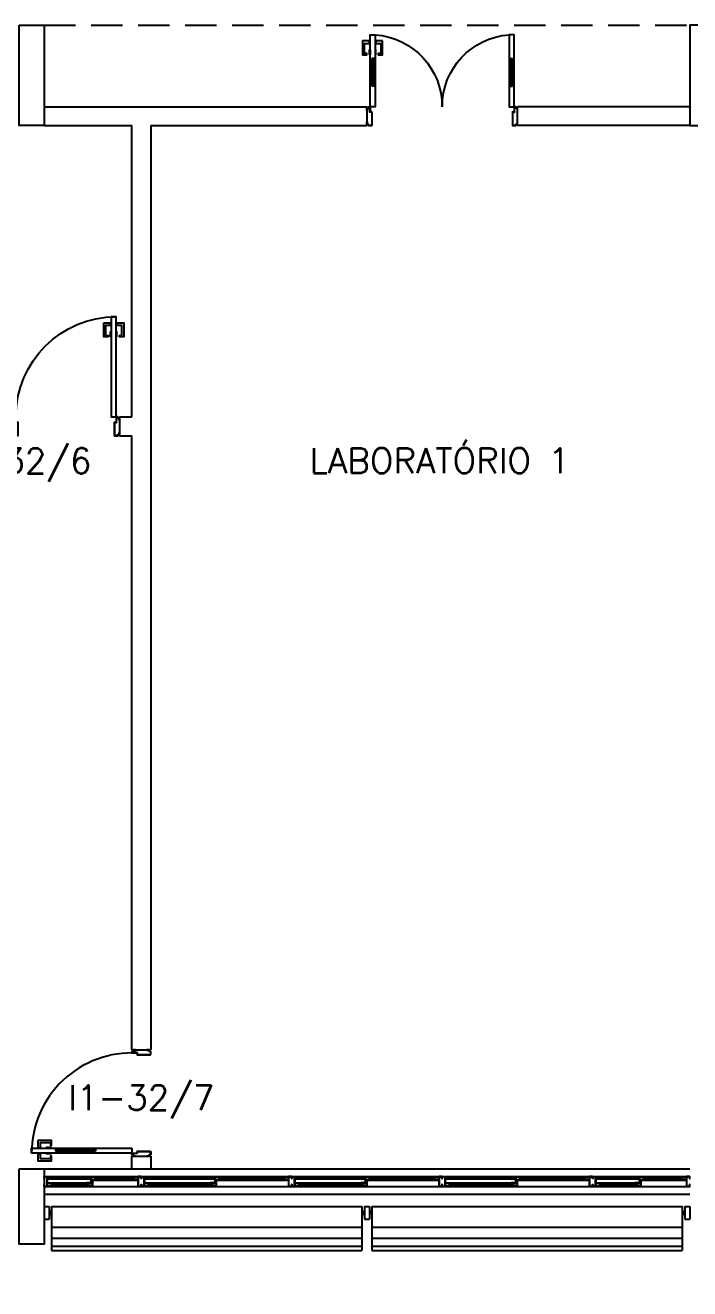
# Model space of a CAD drawing. Header units: millimetres. Extents: x 1887 to 2405, y 1100 to 1335.
# Drawn here: x 2052.26 to 2057.56, y 1254.64 to 1264.72 of the extents above; entities that cross this region are included whole.
import ezdxf

# ---------------------------------------------------------------- set-up
doc = ezdxf.new("R2010")
doc.units = ezdxf.units.MM
doc.linetypes.add('HIDDEN', pattern=[0.375, 0.25, -0.125])
for name, color, linetype in [('AR-ALV', 2, 'Continuous'), ('AR-BRISES', 1, 'Continuous'), ('AR-CALÇADA', 1, 'Continuous'), ('AR-ESQ', 1, 'Continuous'), ('AR-ESTC', 3, 'Continuous'), ('AR-PEITORIL', 1, 'Continuous'), ('AR-PORTA', 1, 'Continuous'), ('AR-PROJ', 1, 'HIDDEN'), ('BR-LINHAS', 1, 'Continuous'), ('BR-MONTANTE', 242, 'Continuous'), ('BR-PAINEL', 1, 'Continuous'), ('BR-SUPORTE', 1, 'Continuous'), ('DT-ESQ-BAGUETE-C', 2, 'Continuous'), ('DT-ESQ-BAGUETE-V', 1, 'Continuous'), ('DT-ESQ-CHAPA DOBRADA-V', 1, 'Continuous'), ('DT-ESQ-PERFIL CADEIRA-C', 2, 'Continuous'), ('DT-ESQ-PERFIL CADEIRA-V', 1, 'Continuous'), ('DT-ESQ-PERFIL U SIMPLES-C', 2, 'Continuous'), ('DT-ESQ-PERFIL U-C', 2, 'Continuous'), ('DT-ESQ-PERFIL U-V', 1, 'Continuous'), ('DT-ESQ-VIDRO-C', 2, 'Continuous'), ('ENDEREÇO', 2, 'Continuous'), ('maçaneta', 1, 'Continuous'), ('mov', 1, 'Continuous'), ('PM-PERFIL U-C', 2, 'Continuous'), ('PM-VIDRO', 1, 'Continuous'), ('pm1', 2, 'Continuous'), ('pm2', 2, 'Continuous'), ('TEXTO', 2, 'Continuous')]:
    doc.layers.add(name, color=color, linetype=linetype)
doc.styles.add('UNB-100', font='simplex.shx', dxfattribs={"height": 0.2})
doc.styles.add('UNB1-100', font='simplex.shx', dxfattribs={"height": 0.2})

# ---------------------------------------------------------------- blocks, each defined once
blk = doc.blocks.new('EF40-P')
at = {"layer": 'DT-ESQ-BAGUETE-C', "color": 2, "ltscale": 0.1}
for points in [[(0.422, -0.08), (0.409, -0.08), (0.409, -0.079), (0.422, -0.079, 0.414214), (0.422, -0.078), (0.422, -0.067, 0.414214), (0.422, -0.067), (0.409, -0.067), (0.409, -0.065), (0.422, -0.065, -0.414214), (0.424, -0.067), (0.424, -0.079, -0.414214)], [(0.702, -0.08), (0.715, -0.08), (0.715, -0.079), (0.702, -0.079, -0.414214), (0.702, -0.078), (0.702, -0.067, -0.414214), (0.702, -0.067), (0.715, -0.067), (0.715, -0.065), (0.702, -0.065, 0.414214), (0.7, -0.067), (0.7, -0.079, 0.414214)], [(1.41, -0.08), (1.396, -0.08), (1.396, -0.079), (1.409, -0.079, 0.414214), (1.41, -0.078), (1.41, -0.067, 0.414214), (1.409, -0.067), (1.396, -0.067), (1.396, -0.065), (1.41, -0.065, -0.414214), (1.411, -0.067), (1.411, -0.079, -0.414214)], [(1.901, -0.08), (1.915, -0.08), (1.915, -0.079), (1.902, -0.079, -0.414214), (1.901, -0.078), (1.901, -0.067, -0.414214), (1.902, -0.067), (1.915, -0.067), (1.915, -0.065), (1.901, -0.065, 0.414214), (1.9, -0.067), (1.9, -0.079, 0.414214)], [(2.61, -0.08), (2.596, -0.08), (2.596, -0.079), (2.609, -0.079, 0.414214), (2.61, -0.078), (2.61, -0.067, 0.414214), (2.609, -0.067), (2.596, -0.067), (2.596, -0.065), (2.61, -0.065, -0.414214), (2.611, -0.067), (2.611, -0.079, -0.414214)], [(3.101, -0.08), (3.115, -0.08), (3.115, -0.079), (3.102, -0.079, -0.414214), (3.101, -0.078), (3.101, -0.067, -0.414214), (3.102, -0.067), (3.115, -0.067), (3.115, -0.065), (3.101, -0.065, 0.414214), (3.1, -0.067), (3.1, -0.079, 0.414214)], [(3.81, -0.08), (3.796, -0.08), (3.796, -0.079), (3.809, -0.079, 0.414214), (3.81, -0.078), (3.81, -0.067, 0.414214), (3.809, -0.067), (3.796, -0.067), (3.796, -0.065), (3.81, -0.065, -0.414214), (3.811, -0.067), (3.811, -0.079, -0.414214)], [(4.301, -0.08), (4.315, -0.08), (4.315, -0.079), (4.302, -0.079, -0.414214), (4.301, -0.078), (4.301, -0.067, -0.414214), (4.302, -0.067), (4.315, -0.067), (4.315, -0.065), (4.301, -0.065, 0.414214), (4.3, -0.067), (4.3, -0.079, 0.414214)], [(4.797, -0.08), (4.784, -0.08), (4.784, -0.079), (4.797, -0.079, 0.414214), (4.797, -0.078), (4.797, -0.067, 0.414214), (4.797, -0.067), (4.784, -0.067), (4.784, -0.065), (4.797, -0.065, -0.414214), (4.799, -0.067), (4.799, -0.079, -0.414214)], [(5.076, -0.08), (5.09, -0.08), (5.09, -0.079), (5.077, -0.079, -0.414214), (5.076, -0.078), (5.076, -0.067, -0.414214), (5.077, -0.067), (5.09, -0.067), (5.09, -0.065), (5.076, -0.065, 0.414214), (5.075, -0.067), (5.075, -0.079, 0.414214)], [(0.073, -0.125), (0.06, -0.125), (0.06, -0.124), (0.073, -0.124, 0.414214), (0.073, -0.123), (0.073, -0.112, 0.414214), (0.073, -0.112), (0.06, -0.112), (0.06, -0.11), (0.073, -0.11, -0.414214), (0.075, -0.112), (0.075, -0.124, -0.414214)], [(0.339, -0.125), (0.352, -0.125), (0.352, -0.124), (0.34, -0.124, -0.414214), (0.339, -0.123), (0.339, -0.112, -0.414214), (0.34, -0.112), (0.352, -0.112), (0.352, -0.11), (0.339, -0.11, 0.414214), (0.337, -0.112), (0.337, -0.124, 0.414214)], [(0.848, -0.125), (0.835, -0.125), (0.835, -0.124), (0.848, -0.124, 0.414214), (0.848, -0.123), (0.848, -0.112, 0.414214), (0.848, -0.112), (0.835, -0.112), (0.835, -0.11), (0.848, -0.11, -0.414214), (0.85, -0.112), (0.85, -0.124, -0.414214)], [(1.326, -0.125), (1.34, -0.125), (1.34, -0.124), (1.327, -0.124, -0.414214), (1.326, -0.123), (1.326, -0.112, -0.414214), (1.327, -0.112), (1.34, -0.112), (1.34, -0.11), (1.326, -0.11, 0.414214), (1.325, -0.112), (1.325, -0.124, 0.414214)], [(2.048, -0.125), (2.035, -0.125), (2.035, -0.124), (2.048, -0.124, 0.414214), (2.048, -0.123), (2.048, -0.112, 0.414214), (2.048, -0.112), (2.035, -0.112), (2.035, -0.11), (2.048, -0.11, -0.414214), (2.05, -0.112), (2.05, -0.124, -0.414214)], [(2.526, -0.125), (2.54, -0.125), (2.54, -0.124), (2.527, -0.124, -0.414214), (2.526, -0.123), (2.526, -0.112, -0.414214), (2.527, -0.112), (2.54, -0.112), (2.54, -0.11), (2.526, -0.11, 0.414214), (2.525, -0.112), (2.525, -0.124, 0.414214)], [(3.248, -0.125), (3.235, -0.125), (3.235, -0.124), (3.248, -0.124, 0.414214), (3.248, -0.123), (3.248, -0.112, 0.414214), (3.248, -0.112), (3.235, -0.112), (3.235, -0.11), (3.248, -0.11, -0.414214), (3.25, -0.112), (3.25, -0.124, -0.414214)], [(3.726, -0.125), (3.74, -0.125), (3.74, -0.124), (3.727, -0.124, -0.414214), (3.726, -0.123), (3.726, -0.112, -0.414214), (3.727, -0.112), (3.74, -0.112), (3.74, -0.11), (3.726, -0.11, 0.414214), (3.725, -0.112), (3.725, -0.124, 0.414214)], [(4.448, -0.125), (4.435, -0.125), (4.435, -0.124), (4.448, -0.124, 0.414214), (4.448, -0.123), (4.448, -0.112, 0.414214), (4.448, -0.112), (4.435, -0.112), (4.435, -0.11), (4.448, -0.11, -0.414214), (4.45, -0.112), (4.45, -0.124, -0.414214)], [(4.714, -0.125), (4.727, -0.125), (4.727, -0.124), (4.714, -0.124, -0.414214), (4.714, -0.123), (4.714, -0.112, -0.414214), (4.714, -0.112), (4.727, -0.112), (4.727, -0.11), (4.714, -0.11, 0.414214), (4.712, -0.112), (4.712, -0.124, 0.414214)]]:
    blk.add_lwpolyline(points, format="xyb", close=True, dxfattribs=at)
at = {"layer": 'DT-ESQ-BAGUETE-V', "ltscale": 0.1}
for p, q in [((0.422, -0.065), (0.702, -0.065)), ((1.41, -0.065), (1.901, -0.065)), ((2.61, -0.065), (3.101, -0.065)), ((3.81, -0.065), (4.301, -0.065)), ((4.797, -0.065), (5.076, -0.065))]:
    blk.add_line(p, q, dxfattribs=at)
at = {"layer": 'DT-ESQ-BAGUETE-V', "color": 1, "ltscale": 0.1}
for p, q in [((0.073, -0.11), (0.339, -0.11)), ((0.848, -0.11), (1.326, -0.11)), ((2.048, -0.11), (2.526, -0.11)), ((3.248, -0.11), (3.726, -0.11)), ((4.448, -0.11), (4.714, -0.11))]:
    blk.add_line(p, q, dxfattribs=at)
at = {"layer": 'DT-ESQ-CHAPA DOBRADA-V', "ltscale": 0.1}
for p, q in [((0.025, -0.077), (0.374, -0.077)), ((0.025, -0.08), (0.374, -0.08)), ((0.8, -0.077), (1.361, -0.077)), ((0.8, -0.08), (1.361, -0.08)), ((4.4, -0.077), (4.749, -0.077)), ((4.4, -0.08), (4.749, -0.08))]:
    blk.add_line(p, q, dxfattribs=at)
at = {"layer": 'DT-ESQ-CHAPA DOBRADA-V', "color": 1, "ltscale": 0.1}
for p, q in [((2, -0.077), (2.561, -0.077)), ((2, -0.08), (2.561, -0.08)), ((3.2, -0.077), (3.761, -0.077)), ((3.2, -0.08), (3.761, -0.08))]:
    blk.add_line(p, q, dxfattribs=at)
at = {"layer": 'DT-ESQ-PERFIL CADEIRA-C', "color": 2, "ltscale": 0.1}
for p, q in [((0.376, -0.088), (0.422, -0.088)), ((0.75, -0.088), (0.702, -0.088)), ((1.363, -0.088), (1.41, -0.088)), ((1.95, -0.088), (1.901, -0.088)), ((2.563, -0.088), (2.61, -0.088)), ((3.15, -0.088), (3.101, -0.088)), ((3.763, -0.088), (3.81, -0.088)), ((4.35, -0.088), (4.301, -0.088)), ((4.751, -0.088), (4.797, -0.088)), ((5.125, -0.088), (5.076, -0.088)), ((0.025, -0.134), (0.073, -0.134)), ((0.385, -0.134), (0.339, -0.134)), ((0.8, -0.134), (0.848, -0.134)), ((1.373, -0.134), (1.326, -0.134)), ((2, -0.134), (2.048, -0.134)), ((2.573, -0.134), (2.526, -0.134)), ((3.2, -0.134), (3.248, -0.134)), ((3.773, -0.134), (3.726, -0.134)), ((4.76, -0.134), (4.714, -0.134))]:
    blk.add_line(p, q, dxfattribs=at)
at = {"layer": 'DT-ESQ-PERFIL CADEIRA-C', "ltscale": 0.1}
blk.add_line((4.4, -0.134), (4.448, -0.134), dxfattribs=at)
at = {"layer": 'DT-ESQ-PERFIL CADEIRA-C', "color": 2, "ltscale": 0.1}
for points in [[(0.422, -0.087, -1), (0.422, -0.09), (0.376, -0.09, -0.414214), (0.374, -0.088), (0.374, -0.067, -0.414214), (0.376, -0.065), (0.407, -0.065, -0.414214), (0.409, -0.067), (0.409, -0.087)], [(0.409, -0.088, -0.198913), (0.408, -0.088, -0.198913), (0.407, -0.087), (0.407, -0.067, 0.414214), (0.407, -0.067), (0.376, -0.067, 0.414214), (0.375, -0.067), (0.375, -0.088, 0.414214), (0.376, -0.088)], [(0.702, -0.09), (0.75, -0.09), (0.75, -0.088), (0.715, -0.088, 0.198912), (0.716, -0.088, 0.198913), (0.716, -0.087), (0.716, -0.067, -0.414214), (0.717, -0.067), (0.75, -0.067), (0.75, -0.065), (0.716, -0.065, 0.414214), (0.715, -0.067), (0.715, -0.079), (0.715, -0.08), (0.715, -0.087), (0.702, -0.087, 1)], [(1.41, -0.087, -1), (1.41, -0.09), (1.363, -0.09, -0.414214), (1.361, -0.088), (1.361, -0.067, -0.414214), (1.363, -0.065), (1.395, -0.065, -0.414214), (1.396, -0.067), (1.396, -0.087)], [(1.396, -0.088, -0.198913), (1.395, -0.088, -0.198913), (1.395, -0.087), (1.395, -0.067, 0.414214), (1.394, -0.067), (1.363, -0.067, 0.414214), (1.363, -0.067), (1.363, -0.088, 0.414214), (1.363, -0.088)], [(1.901, -0.09), (1.95, -0.09), (1.95, -0.088), (1.915, -0.088, 0.198912), (1.916, -0.088, 0.198913), (1.916, -0.087), (1.916, -0.067, -0.414214), (1.917, -0.067), (1.95, -0.067), (1.95, -0.065), (1.916, -0.065, 0.414214), (1.915, -0.067), (1.915, -0.079), (1.915, -0.08), (1.915, -0.087), (1.901, -0.087, 1)], [(2.61, -0.087, -1), (2.61, -0.09), (2.563, -0.09, -0.414214), (2.561, -0.088), (2.561, -0.067, -0.414214), (2.563, -0.065), (2.595, -0.065, -0.414214), (2.596, -0.067), (2.596, -0.087)], [(2.596, -0.088, -0.198913), (2.595, -0.088, -0.198913), (2.595, -0.087), (2.595, -0.067, 0.414214), (2.594, -0.067), (2.563, -0.067, 0.414214), (2.563, -0.067), (2.563, -0.088, 0.414214), (2.563, -0.088)], [(3.101, -0.09), (3.15, -0.09), (3.15, -0.088), (3.115, -0.088, 0.198912), (3.116, -0.088, 0.198913), (3.116, -0.087), (3.116, -0.067, -0.414214), (3.117, -0.067), (3.15, -0.067), (3.15, -0.065), (3.116, -0.065, 0.414214), (3.115, -0.067), (3.115, -0.079), (3.115, -0.08), (3.115, -0.087), (3.101, -0.087, 1)], [(3.81, -0.087, -1), (3.81, -0.09), (3.763, -0.09, -0.414214), (3.761, -0.088), (3.761, -0.067, -0.414214), (3.763, -0.065), (3.795, -0.065, -0.414214), (3.796, -0.067), (3.796, -0.087)], [(3.796, -0.088, -0.198913), (3.795, -0.088, -0.198913), (3.795, -0.087), (3.795, -0.067, 0.414214), (3.794, -0.067), (3.763, -0.067, 0.414214), (3.763, -0.067), (3.763, -0.088, 0.414214), (3.763, -0.088)], [(4.301, -0.09), (4.35, -0.09), (4.35, -0.088), (4.315, -0.088, 0.198912), (4.316, -0.088, 0.198913), (4.316, -0.087), (4.316, -0.067, -0.414214), (4.317, -0.067), (4.35, -0.067), (4.35, -0.065), (4.316, -0.065, 0.414214), (4.315, -0.067), (4.315, -0.079), (4.315, -0.08), (4.315, -0.087), (4.301, -0.087, 1)], [(4.797, -0.087, -1), (4.797, -0.09), (4.751, -0.09, -0.414214), (4.749, -0.088), (4.749, -0.067, -0.414214), (4.751, -0.065), (4.782, -0.065, -0.414214), (4.784, -0.067), (4.784, -0.087)], [(4.784, -0.088, -0.198913), (4.783, -0.088, -0.198913), (4.782, -0.087), (4.782, -0.067, 0.414214), (4.782, -0.067), (4.751, -0.067, 0.414214), (4.75, -0.067), (4.75, -0.088, 0.414214), (4.751, -0.088)], [(5.076, -0.09), (5.125, -0.09), (5.125, -0.088), (5.09, -0.088, 0.198912), (5.091, -0.088, 0.198913), (5.091, -0.087), (5.091, -0.067, -0.414214), (5.092, -0.067), (5.125, -0.067), (5.125, -0.065), (5.091, -0.065, 0.414214), (5.09, -0.067), (5.09, -0.079), (5.09, -0.08), (5.09, -0.087), (5.076, -0.087, 1)], [(0.073, -0.135), (0.025, -0.135), (0.025, -0.134), (0.06, -0.134, -0.198912), (0.059, -0.133, -0.198913), (0.058, -0.132), (0.058, -0.112, 0.414214), (0.058, -0.112), (0.025, -0.112), (0.025, -0.11), (0.058, -0.11, -0.414214), (0.06, -0.112), (0.06, -0.124), (0.06, -0.125), (0.06, -0.132), (0.073, -0.132, -1)], [(0.339, -0.132, 1), (0.339, -0.135), (0.385, -0.135, 0.414214), (0.387, -0.133), (0.387, -0.112, 0.414214), (0.385, -0.11), (0.354, -0.11, 0.414214), (0.352, -0.112), (0.352, -0.132)], [(0.352, -0.134, 0.198913), (0.354, -0.133, 0.198913), (0.354, -0.132), (0.354, -0.112, -0.414214), (0.354, -0.112), (0.385, -0.112, -0.414214), (0.386, -0.112), (0.386, -0.133, -0.414214), (0.385, -0.134)], [(0.848, -0.135), (0.8, -0.135), (0.8, -0.134), (0.835, -0.134, -0.198912), (0.834, -0.133, -0.198913), (0.833, -0.132), (0.833, -0.112, 0.414214), (0.833, -0.112), (0.8, -0.112), (0.8, -0.11), (0.833, -0.11, -0.414214), (0.835, -0.112), (0.835, -0.124), (0.835, -0.125), (0.835, -0.132), (0.848, -0.132, -1)], [(1.326, -0.132, 1), (1.326, -0.135), (1.373, -0.135, 0.414214), (1.375, -0.133), (1.375, -0.112, 0.414214), (1.373, -0.11), (1.341, -0.11, 0.414214), (1.34, -0.112), (1.34, -0.132)], [(1.34, -0.134, 0.198913), (1.341, -0.133, 0.198913), (1.341, -0.132), (1.341, -0.112, -0.414214), (1.342, -0.112), (1.373, -0.112, -0.414214), (1.373, -0.112), (1.373, -0.133, -0.414214), (1.373, -0.134)], [(2.048, -0.135), (2, -0.135), (2, -0.134), (2.035, -0.134, -0.198912), (2.034, -0.133, -0.198913), (2.033, -0.132), (2.033, -0.112, 0.414214), (2.033, -0.112), (2, -0.112), (2, -0.11), (2.033, -0.11, -0.414214), (2.035, -0.112), (2.035, -0.124), (2.035, -0.125), (2.035, -0.132), (2.048, -0.132, -1)], [(2.526, -0.132, 1), (2.526, -0.135), (2.573, -0.135, 0.414214), (2.575, -0.133), (2.575, -0.112, 0.414214), (2.573, -0.11), (2.541, -0.11, 0.414214), (2.54, -0.112), (2.54, -0.132)], [(2.54, -0.134, 0.198913), (2.541, -0.133, 0.198913), (2.541, -0.132), (2.541, -0.112, -0.414214), (2.542, -0.112), (2.573, -0.112, -0.414214), (2.573, -0.112), (2.573, -0.133, -0.414214), (2.573, -0.134)], [(3.248, -0.135), (3.2, -0.135), (3.2, -0.134), (3.235, -0.134, -0.198912), (3.234, -0.133, -0.198913), (3.233, -0.132), (3.233, -0.112, 0.414214), (3.233, -0.112), (3.2, -0.112), (3.2, -0.11), (3.233, -0.11, -0.414214), (3.235, -0.112), (3.235, -0.124), (3.235, -0.125), (3.235, -0.132), (3.248, -0.132, -1)], [(3.726, -0.132, 1), (3.726, -0.135), (3.773, -0.135, 0.414214), (3.775, -0.133), (3.775, -0.112, 0.414214), (3.773, -0.11), (3.741, -0.11, 0.414214), (3.74, -0.112), (3.74, -0.132)], [(3.74, -0.134, 0.198913), (3.741, -0.133, 0.198913), (3.741, -0.132), (3.741, -0.112, -0.414214), (3.742, -0.112), (3.773, -0.112, -0.414214), (3.773, -0.112), (3.773, -0.133, -0.414214), (3.773, -0.134)], [(4.448, -0.135), (4.4, -0.135), (4.4, -0.134), (4.435, -0.134, -0.198912), (4.434, -0.133, -0.198913), (4.433, -0.132), (4.433, -0.112, 0.414214), (4.433, -0.112), (4.4, -0.112), (4.4, -0.11), (4.433, -0.11, -0.414214), (4.435, -0.112), (4.435, -0.124), (4.435, -0.125), (4.435, -0.132), (4.448, -0.132, -1)], [(4.714, -0.132, 1), (4.714, -0.135), (4.76, -0.135, 0.414214), (4.762, -0.133), (4.762, -0.112, 0.414214), (4.76, -0.11), (4.729, -0.11, 0.414214), (4.727, -0.112), (4.727, -0.132)], [(4.727, -0.134, 0.198913), (4.729, -0.133, 0.198913), (4.729, -0.132), (4.729, -0.112, -0.414214), (4.729, -0.112), (4.76, -0.112, -0.414214), (4.761, -0.112), (4.761, -0.133, -0.414214), (4.76, -0.134)]]:
    blk.add_lwpolyline(points, format="xyb", close=True, dxfattribs=at)
at = {"layer": 'DT-ESQ-PERFIL CADEIRA-V', "ltscale": 0.1}
for p, q in [((0.407, -0.09), (0.702, -0.09)), ((1.395, -0.09), (1.901, -0.09))]:
    blk.add_line(p, q, dxfattribs=at)
at = {"layer": 'DT-ESQ-PERFIL CADEIRA-V', "color": 1, "ltscale": 0.1}
for p, q in [((2.595, -0.09), (3.101, -0.09)), ((3.795, -0.09), (4.301, -0.09)), ((4.782, -0.09), (5.076, -0.09)), ((0.073, -0.135), (0.339, -0.135)), ((0.848, -0.135), (1.326, -0.135)), ((2.048, -0.135), (2.526, -0.135)), ((4.448, -0.135), (4.714, -0.135))]:
    blk.add_line(p, q, dxfattribs=at)
at = {"layer": 'DT-ESQ-PERFIL CADEIRA-V', "color": 2, "ltscale": 0.1}
blk.add_line((3.248, -0.135), (3.726, -0.135), dxfattribs=at)
at = {"layer": 'DT-ESQ-PERFIL U SIMPLES-C', "color": 2, "ltscale": 0.1}
for points in [[(0.376, -0.102), (0.384, -0.102), (0.384, -0.1), (0.376, -0.1, -0.414214), (0.375, -0.1), (0.375, -0.092, -0.414214), (0.376, -0.091), (0.384, -0.091), (0.384, -0.09), (0.376, -0.09, 0.414214), (0.374, -0.092), (0.374, -0.1, 0.414214)], [(0.385, -0.098), (0.378, -0.098), (0.378, -0.1), (0.385, -0.1, -0.414214), (0.386, -0.1), (0.386, -0.108, -0.414214), (0.385, -0.109), (0.378, -0.109), (0.378, -0.11), (0.385, -0.11, 0.414214), (0.387, -0.108), (0.387, -0.1, 0.414214)], [(1.363, -0.102), (1.371, -0.102), (1.371, -0.1), (1.363, -0.1, -0.414214), (1.363, -0.1), (1.363, -0.092, -0.414214), (1.363, -0.091), (1.371, -0.091), (1.371, -0.09), (1.363, -0.09, 0.414214), (1.361, -0.092), (1.361, -0.1, 0.414214)], [(1.373, -0.098), (1.365, -0.098), (1.365, -0.1), (1.373, -0.1, -0.414214), (1.373, -0.1), (1.373, -0.108, -0.414214), (1.373, -0.109), (1.365, -0.109), (1.365, -0.11), (1.373, -0.11, 0.414214), (1.375, -0.108), (1.375, -0.1, 0.414214)], [(2.563, -0.102), (2.571, -0.102), (2.571, -0.1), (2.563, -0.1, -0.414214), (2.563, -0.1), (2.563, -0.092, -0.414214), (2.563, -0.091), (2.571, -0.091), (2.571, -0.09), (2.563, -0.09, 0.414214), (2.561, -0.092), (2.561, -0.1, 0.414214)], [(2.573, -0.098), (2.565, -0.098), (2.565, -0.1), (2.573, -0.1, -0.414214), (2.573, -0.1), (2.573, -0.108, -0.414214), (2.573, -0.109), (2.565, -0.109), (2.565, -0.11), (2.573, -0.11, 0.414214), (2.575, -0.108), (2.575, -0.1, 0.414214)], [(3.763, -0.102), (3.771, -0.102), (3.771, -0.1), (3.763, -0.1, -0.414214), (3.763, -0.1), (3.763, -0.092, -0.414214), (3.763, -0.091), (3.771, -0.091), (3.771, -0.09), (3.763, -0.09, 0.414214), (3.761, -0.092), (3.761, -0.1, 0.414214)], [(3.773, -0.098), (3.765, -0.098), (3.765, -0.1), (3.773, -0.1, -0.414214), (3.773, -0.1), (3.773, -0.108, -0.414214), (3.773, -0.109), (3.765, -0.109), (3.765, -0.11), (3.773, -0.11, 0.414214), (3.775, -0.108), (3.775, -0.1, 0.414214)], [(4.751, -0.102), (4.759, -0.102), (4.759, -0.1), (4.751, -0.1, -0.414214), (4.75, -0.1), (4.75, -0.092, -0.414214), (4.751, -0.091), (4.759, -0.091), (4.759, -0.09), (4.751, -0.09, 0.414214), (4.749, -0.092), (4.749, -0.1, 0.414214)], [(4.76, -0.098), (4.752, -0.098), (4.752, -0.1), (4.76, -0.1, -0.414214), (4.761, -0.1), (4.761, -0.108, -0.414214), (4.76, -0.109), (4.752, -0.109), (4.752, -0.11), (4.76, -0.11, 0.414214), (4.762, -0.108), (4.762, -0.1, 0.414214)]]:
    blk.add_lwpolyline(points, format="xyb", close=True, dxfattribs=at)
at = {"layer": 'DT-ESQ-PERFIL U-C', "color": 2, "ltscale": 0.1}
for points in [[(0, -0.062, -0.414214), (0.001, -0.06), (0.023, -0.06, -0.414214), (0.025, -0.062), (0.025, -0.139, -0.414214), (0.023, -0.14), (0.001, -0.14, -0.414214), (0, -0.139), (0, -0.125), (0.001, -0.125), (0.001, -0.138, 0.414214), (0.002, -0.139), (0.023, -0.139, 0.414214), (0.023, -0.138), (0.023, -0.062, 0.414214), (0.023, -0.062), (0.002, -0.062, 0.414214), (0.001, -0.062), (0.001, -0.075), (0, -0.075)], [(0.775, -0.062, 0.414214), (0.773, -0.06), (0.751, -0.06, 0.414214), (0.75, -0.062), (0.75, -0.139, 0.414214), (0.751, -0.14), (0.773, -0.14, 0.414214), (0.775, -0.139), (0.775, -0.125), (0.773, -0.125), (0.773, -0.138, -0.414214), (0.773, -0.139), (0.752, -0.139, -0.414214), (0.751, -0.138), (0.751, -0.062, -0.414214), (0.752, -0.062), (0.773, -0.062, -0.414214), (0.773, -0.062), (0.773, -0.075), (0.775, -0.075)], [(0.775, -0.062, -0.414214), (0.776, -0.06), (0.798, -0.06, -0.414214), (0.8, -0.062), (0.8, -0.139, -0.414214), (0.798, -0.14), (0.776, -0.14, -0.414214), (0.775, -0.139), (0.775, -0.125), (0.776, -0.125), (0.776, -0.138, 0.414214), (0.777, -0.139), (0.798, -0.139, 0.414214), (0.798, -0.138), (0.798, -0.062, 0.414214), (0.798, -0.062), (0.777, -0.062, 0.414214), (0.776, -0.062), (0.776, -0.075), (0.775, -0.075)], [(1.975, -0.062, 0.414214), (1.973, -0.06), (1.951, -0.06, 0.414214), (1.95, -0.062), (1.95, -0.139, 0.414214), (1.951, -0.14), (1.973, -0.14, 0.414214), (1.975, -0.139), (1.975, -0.125), (1.973, -0.125), (1.973, -0.138, -0.414214), (1.973, -0.139), (1.952, -0.139, -0.414214), (1.951, -0.138), (1.951, -0.062, -0.414214), (1.952, -0.062), (1.973, -0.062, -0.414214), (1.973, -0.062), (1.973, -0.075), (1.975, -0.075)], [(1.975, -0.062, -0.414214), (1.976, -0.06), (1.998, -0.06, -0.414214), (2, -0.062), (2, -0.139, -0.414214), (1.998, -0.14), (1.976, -0.14, -0.414214), (1.975, -0.139), (1.975, -0.125), (1.976, -0.125), (1.976, -0.138, 0.414214), (1.977, -0.139), (1.998, -0.139, 0.414214), (1.998, -0.138), (1.998, -0.062, 0.414214), (1.998, -0.062), (1.977, -0.062, 0.414214), (1.976, -0.062), (1.976, -0.075), (1.975, -0.075)], [(3.175, -0.062, 0.414214), (3.173, -0.06), (3.151, -0.06, 0.414214), (3.15, -0.062), (3.15, -0.139, 0.414214), (3.151, -0.14), (3.173, -0.14, 0.414214), (3.175, -0.139), (3.175, -0.125), (3.173, -0.125), (3.173, -0.138, -0.414214), (3.173, -0.139), (3.152, -0.139, -0.414214), (3.151, -0.138), (3.151, -0.062, -0.414214), (3.152, -0.062), (3.173, -0.062, -0.414214), (3.173, -0.062), (3.173, -0.075), (3.175, -0.075)], [(3.175, -0.062, -0.414214), (3.176, -0.06), (3.198, -0.06, -0.414214), (3.2, -0.062), (3.2, -0.139, -0.414214), (3.198, -0.14), (3.176, -0.14, -0.414214), (3.175, -0.139), (3.175, -0.125), (3.176, -0.125), (3.176, -0.138, 0.414214), (3.177, -0.139), (3.198, -0.139, 0.414214), (3.198, -0.138), (3.198, -0.062, 0.414214), (3.198, -0.062), (3.177, -0.062, 0.414214), (3.176, -0.062), (3.176, -0.075), (3.175, -0.075)], [(4.375, -0.062, 0.414214), (4.373, -0.06), (4.351, -0.06, 0.414214), (4.35, -0.062), (4.35, -0.139, 0.414214), (4.351, -0.14), (4.373, -0.14, 0.414214), (4.375, -0.139), (4.375, -0.125), (4.373, -0.125), (4.373, -0.138, -0.414214), (4.373, -0.139), (4.352, -0.139, -0.414214), (4.351, -0.138), (4.351, -0.062, -0.414214), (4.352, -0.062), (4.373, -0.062, -0.414214), (4.373, -0.062), (4.373, -0.075), (4.375, -0.075)], [(4.375, -0.062, -0.414214), (4.376, -0.06), (4.398, -0.06, -0.414214), (4.4, -0.062), (4.4, -0.139, -0.414214), (4.398, -0.14), (4.376, -0.14, -0.414214), (4.375, -0.139), (4.375, -0.125), (4.376, -0.125), (4.376, -0.138, 0.414214), (4.377, -0.139), (4.398, -0.139, 0.414214), (4.398, -0.138), (4.398, -0.062, 0.414214), (4.398, -0.062), (4.377, -0.062, 0.414214), (4.376, -0.062), (4.376, -0.075), (4.375, -0.075)], [(5.15, -0.062, 0.414214), (5.148, -0.06), (5.126, -0.06, 0.414214), (5.125, -0.062), (5.125, -0.139, 0.414214), (5.126, -0.14), (5.148, -0.14, 0.414214), (5.15, -0.139), (5.15, -0.125), (5.148, -0.125), (5.148, -0.138, -0.414214), (5.148, -0.139), (5.127, -0.139, -0.414214), (5.126, -0.138), (5.126, -0.062, -0.414214), (5.127, -0.062), (5.148, -0.062, -0.414214), (5.148, -0.062), (5.148, -0.075), (5.15, -0.075)]]:
    blk.add_lwpolyline(points, format="xyb", close=True, dxfattribs=at)
at = {"layer": 'DT-ESQ-PERFIL U-V', "color": 1, "ltscale": 0.1}
for p, q in [((0.023, -0.06), (0.751, -0.06)), ((0.798, -0.06), (1.951, -0.06)), ((1.998, -0.06), (3.151, -0.06)), ((4.398, -0.06), (5.126, -0.06)), ((0.023, -0.14), (0.751, -0.14)), ((0.798, -0.14), (1.951, -0.14)), ((1.998, -0.14), (3.151, -0.14)), ((4.398, -0.14), (5.126, -0.14))]:
    blk.add_line(p, q, dxfattribs=at)
at = {"layer": 'DT-ESQ-PERFIL U-V', "ltscale": 0.1}
for p, q in [((3.198, -0.06), (4.351, -0.06)), ((3.198, -0.14), (4.351, -0.14))]:
    blk.add_line(p, q, dxfattribs=at)
at = {"layer": 'DT-ESQ-VIDRO-C', "ltscale": 0.1}
for points in [[(0.713, -0.085), (0.713, -0.082), (0.411, -0.082), (0.411, -0.085)], [(1.912, -0.085), (1.912, -0.082), (1.399, -0.082), (1.399, -0.085)], [(3.112, -0.085), (3.112, -0.082), (2.599, -0.082), (2.599, -0.085)], [(4.312, -0.085), (4.312, -0.082), (3.799, -0.082), (3.799, -0.085)], [(5.087, -0.085), (5.087, -0.082), (4.786, -0.082), (4.786, -0.085)], [(0.063, -0.13), (0.063, -0.127), (0.349, -0.127), (0.349, -0.13)], [(0.838, -0.13), (0.838, -0.127), (1.337, -0.127), (1.337, -0.13)], [(2.038, -0.13), (2.038, -0.127), (2.537, -0.127), (2.537, -0.13)], [(3.238, -0.13), (3.238, -0.127), (3.737, -0.127), (3.737, -0.13)], [(4.438, -0.13), (4.438, -0.127), (4.724, -0.127), (4.724, -0.13)]]:
    blk.add_lwpolyline(points, close=True, dxfattribs=at)
blk = doc.blocks.new('BR-MODULO1')
at = {"layer": 'BR-LINHAS'}
for p, q in [((0.06, -0.265), (2.535, -0.265)), ((2.615, -0.265), (5.09, -0.265)), ((0.06, -0.352), (2.535, -0.352)), ((2.615, -0.352), (5.09, -0.352)), ((0.06, -0.415), (2.535, -0.415)), ((2.615, -0.415), (5.09, -0.415))]:
    blk.add_line(p, q, dxfattribs=at)
at = {"layer": 'BR-MONTANTE'}
for p, q in [((0, -0.1), (0, -0.2)), ((0, -0.1), (0.04, -0.1)), ((0.04, -0.1), (0.04, -0.2)), ((2.555, -0.1), (2.595, -0.1)), ((2.555, -0.1), (2.555, -0.2)), ((2.595, -0.1), (2.595, -0.2)), ((5.11, -0.1), (5.11, -0.2)), ((5.11, -0.1), (5.15, -0.1)), ((5.15, -0.1), (5.15, -0.2)), ((0, -0.2), (0.04, -0.2)), ((2.555, -0.2), (2.595, -0.2)), ((5.11, -0.2), (5.15, -0.2))]:
    blk.add_line(p, q, dxfattribs=at)
at = {"layer": 'BR-PAINEL'}
for p, q in [((0.06, -0.1), (2.535, -0.1)), ((0.06, -0.1), (0.06, -0.45)), ((2.535, -0.1), (2.535, -0.45)), ((2.615, -0.1), (2.615, -0.45)), ((2.615, -0.1), (5.09, -0.1)), ((5.09, -0.1), (5.09, -0.45)), ((0.06, -0.45), (2.535, -0.45)), ((2.615, -0.45), (5.09, -0.45))]:
    blk.add_line(p, q, dxfattribs=at)
at = {"layer": 'BR-SUPORTE'}
for p, q in [((0.04, -0.14), (0.06, -0.14)), ((0.04, -0.16), (0.06, -0.16)), ((0.05, -0.14), (0.05, -0.16)), ((2.535, -0.14), (2.555, -0.14)), ((2.535, -0.16), (2.555, -0.16)), ((2.545, -0.14), (2.545, -0.16)), ((2.615, -0.14), (2.595, -0.14)), ((2.615, -0.16), (2.595, -0.16)), ((2.605, -0.14), (2.605, -0.16)), ((5.09, -0.14), (5.11, -0.14)), ((5.09, -0.16), (5.11, -0.16)), ((5.1, -0.14), (5.1, -0.16))]:
    blk.add_line(p, q, dxfattribs=at)
blk = doc.blocks.new('marco-d')
at = {"layer": 'PM-PERFIL U-C'}
for p, q in [((-0.013, 0), (-0.001, 0)), ((-0.025, -0.03), (-0.025, -0.011)), ((-0.023, -0.03), (-0.025, -0.03)), ((-0.023, -0.01), (-0.015, -0.01)), ((-0.014, -0.012), (-0.023, -0.012)), ((-0.023, -0.012), (-0.023, -0.03)), ((-0.015, -0.01), (-0.015, -0.001)), ((-0.002, -0.002), (-0.013, -0.002)), ((-0.013, -0.002), (-0.013, -0.01)), ((-0.002, -0.041), (-0.002, -0.002)), ((0.013, -0.043), (-0.001, -0.043)), ((0, -0.001), (0, -0.041)), ((0.013, -0.041), (0, -0.041)), ((0.013, -0.043), (0.013, -0.148)), ((0.015, -0.042), (0.015, -0.148)), ((-0.025, -0.138), (-0.025, -0.12)), ((-0.025, -0.12), (-0.023, -0.12)), ((-0.023, -0.12), (-0.023, -0.138)), ((-0.023, -0.138), (-0.014, -0.138)), ((-0.015, -0.14), (-0.023, -0.14)), ((-0.015, -0.148), (-0.015, -0.14)), ((-0.013, -0.139), (-0.013, -0.148)), ((-0.013, -0.148), (0.013, -0.148)), ((0.013, -0.15), (-0.013, -0.15))]:
    blk.add_line(p, q, dxfattribs=at)
for centre, start, end in [((-0.013, -0.001), 90, 180), ((-0.001, -0.001), 360, 90), ((-0.023, -0.011), 90, 180), ((-0.014, -0.01), 270, 0), ((-0.001, -0.041), 180, 270), ((0.013, -0.042), 0, 90), ((-0.023, -0.138), 180, 270), ((-0.013, -0.148), 180, 270), ((-0.014, -0.139), 0, 90), ((0.013, -0.148), 269.9386, 0)]:
    blk.add_arc(centre, 0.0015, start, end, dxfattribs=at)
blk = doc.blocks.new('marco-e')
at = {"layer": 'PM-PERFIL U-C'}
for p, q in [((-0.015, -0.043), (-0.015, -0.149)), ((-0.013, -0.041), (0, -0.041)), ((-0.013, -0.043), (0.001, -0.043)), ((-0.013, -0.043), (-0.013, -0.148)), ((0, -0.002), (0, -0.041)), ((0.014, 0), (0.002, 0)), ((0.002, -0.042), (0.002, -0.002)), ((0.002, -0.002), (0.013, -0.002)), ((0.013, -0.002), (0.013, -0.011)), ((0.015, -0.01), (0.015, -0.002)), ((0.024, -0.01), (0.015, -0.01)), ((0.015, -0.012), (0.023, -0.012)), ((0.023, -0.012), (0.023, -0.03)), ((0.023, -0.03), (0.025, -0.03)), ((0.025, -0.03), (0.025, -0.012)), ((0.013, -0.148), (-0.013, -0.148)), ((-0.013, -0.15), (0.014, -0.15)), ((0.013, -0.14), (0.013, -0.148)), ((0.023, -0.138), (0.015, -0.138)), ((0.015, -0.14), (0.024, -0.14)), ((0.015, -0.149), (0.015, -0.14)), ((0.025, -0.12), (0.023, -0.12)), ((0.023, -0.12), (0.023, -0.138)), ((0.025, -0.139), (0.025, -0.12))]:
    blk.add_line(p, q, dxfattribs=at)
for centre, start, end in [((-0.013, -0.043), 90, 180), ((0.002, -0.002), 90, 180), ((0.001, -0.042), 270, 0), ((0.015, -0.011), 180, 270), ((0.014, -0.002), 0, 90), ((0.024, -0.012), 0, 90), ((-0.013, -0.149), 180, 270.0614), ((0.015, -0.14), 90, 180), ((0.014, -0.149), 270, 0), ((0.024, -0.139), 270, 0)]:
    blk.add_arc(centre, 0.0015, start, end, dxfattribs=at)
blk = doc.blocks.new('PM6V-B')
at = {"layer": 'maçaneta'}
for points in [[(1.075, 0.675), (1.13, 0.675), (1.13, 0.655), (1.091, 0.655, 0.414214), (1.09, 0.654), (1.09, 0.575), (1.11, 0.575), (1.11, 0.565), (1.075, 0.565)], [(1.18, 0.675), (1.235, 0.675), (1.235, 0.565), (1.2, 0.565), (1.2, 0.575), (1.22, 0.575), (1.22, 0.654, 0.414214), (1.218, 0.655), (1.18, 0.655)]]:
    blk.add_lwpolyline(points, format="xyb", close=True, dxfattribs=at)
for points in [[(1.13, 0.565), (1.13, 0.605), (1.135, 0.605), (1.135, 0.565)], [(1.18, 0.565), (1.18, 0.605), (1.175, 0.605), (1.175, 0.565)]]:
    blk.add_lwpolyline(points, close=True, dxfattribs=at)
at = {"layer": 'mov'}
for centre, start, end in [((0.025, 0.151), 359.8606, 86.0112), ((1.175, 0.151), 93.9888, 180.1394)]:
    blk.add_arc(centre, 0.575, start, end, dxfattribs=at)
at = {"layer": 'PM-VIDRO'}
for p, q in [((0.04, 0.325), (0.04, 0.525)), ((0.05, 0.525), (0.05, 0.325)), ((1.15, 0.525), (1.15, 0.325)), ((1.16, 0.325), (1.16, 0.525))]:
    blk.add_line(p, q, dxfattribs=at)
at = {"layer": 'pm1'}
for p, q in [((0.04, 0.525), (0.025, 0.525)), ((0.065, 0.535), (0.04, 0.535)), ((0.04, 0.525), (0.04, 0.535)), ((0.05, 0.535), (0.05, 0.525)), ((0.065, 0.525), (0.05, 0.525)), ((0.065, 0.535), (0.065, 0.525)), ((1.135, 0.535), (1.135, 0.525)), ((1.135, 0.535), (1.16, 0.535)), ((1.135, 0.525), (1.15, 0.525)), ((1.15, 0.535), (1.15, 0.525)), ((1.16, 0.525), (1.16, 0.535)), ((1.16, 0.525), (1.175, 0.525)), ((0.04, 0.325), (0.025, 0.325)), ((0.04, 0.315), (0.04, 0.325)), ((0.065, 0.315), (0.04, 0.315)), ((0.065, 0.325), (0.05, 0.325)), ((0.05, 0.325), (0.05, 0.315)), ((0.065, 0.325), (0.065, 0.315)), ((1.135, 0.325), (1.135, 0.315)), ((1.135, 0.325), (1.15, 0.325)), ((1.135, 0.315), (1.16, 0.315)), ((1.15, 0.325), (1.15, 0.315)), ((1.16, 0.315), (1.16, 0.325)), ((1.16, 0.325), (1.175, 0.325))]:
    blk.add_line(p, q, dxfattribs=at)
for points in [[(0.025, 0.525), (0.025, 0.725), (0.065, 0.725), (0.065, 0.525)], [(1.175, 0.525), (1.175, 0.725), (1.135, 0.725), (1.135, 0.525)], [(0.065, 0.325), (0.065, 0.15), (0.025, 0.15), (0.025, 0.325)], [(1.135, 0.325), (1.135, 0.15), (1.175, 0.15), (1.175, 0.325)]]:
    blk.add_lwpolyline(points, dxfattribs=at)
at = {"layer": 'pm2'}
for p, q in [((0.025, 0.325), (0.025, 0.525)), ((0.065, 0.525), (0.065, 0.325)), ((1.135, 0.525), (1.135, 0.325)), ((1.175, 0.325), (1.175, 0.525))]:
    blk.add_line(p, q, dxfattribs=at)
at = {"layer": 'pm1'}
for name, p in [('marco-d', (0.025, 0.15)), ('marco-e', (1.175, 0.15))]:
    blk.add_blockref(name, p, dxfattribs=at)
blk = doc.blocks.new('PM3')
at = {"layer": 'maçaneta'}
for points in [[(0.02, 0.825), (-0.035, 0.825), (-0.035, 0.715), (0, 0.715), (0, 0.725), (-0.02, 0.725), (-0.02, 0.804, -0.414214), (-0.019, 0.805), (0.02, 0.805)], [(0.125, 0.825), (0.07, 0.825), (0.07, 0.805), (0.108, 0.805, -0.414214), (0.11, 0.804), (0.11, 0.725), (0.09, 0.725), (0.09, 0.715), (0.125, 0.715)]]:
    blk.add_lwpolyline(points, format="xyb", close=True, dxfattribs=at)
for points in [[(0.02, 0.715), (0.02, 0.755), (0.025, 0.755), (0.025, 0.715)], [(0.07, 0.715), (0.07, 0.755), (0.065, 0.755), (0.065, 0.715)]]:
    blk.add_lwpolyline(points, close=True, dxfattribs=at)
at = {"layer": 'mov'}
blk.add_arc((0.025, 0.075), 0.8, 0, 90, dxfattribs=at)
at = {"layer": 'PM-PERFIL U-C'}
for p, q in [((0, 0.045), (0, 0.063)), ((0.002, 0.045), (0, 0.045)), ((0.001, 0.065), (0.01, 0.065)), ((0.002, 0.063), (0.002, 0.045)), ((0.01, 0.063), (0.002, 0.063)), ((0.01, 0.065), (0.01, 0.073)), ((0.011, 0.075), (0.023, 0.075)), ((0.012, 0.073), (0.012, 0.064)), ((0.023, 0.073), (0.012, 0.073)), ((0.023, 0.033), (0.023, 0.073)), ((0.038, 0.032), (0.024, 0.032)), ((0.025, 0.073), (0.025, 0.034)), ((0.038, 0.034), (0.025, 0.034)), ((0.038, 0.032), (0.038, -0.073)), ((0.04, 0.032), (0.04, -0.074)), ((0.81, 0.032), (0.81, -0.074)), ((0.812, 0.034), (0.825, 0.034)), ((0.812, 0.032), (0.826, 0.032)), ((0.812, 0.032), (0.812, -0.073)), ((0.825, 0.073), (0.825, 0.034)), ((0.839, 0.075), (0.827, 0.075)), ((0.827, 0.073), (0.838, 0.073)), ((0.827, 0.033), (0.827, 0.073)), ((0.838, 0.073), (0.838, 0.064)), ((0.84, 0.065), (0.84, 0.073)), ((0.849, 0.065), (0.84, 0.065)), ((0.84, 0.063), (0.848, 0.063)), ((0.848, 0.063), (0.848, 0.045)), ((0.848, 0.045), (0.85, 0.045)), ((0.85, 0.045), (0.85, 0.063)), ((0, -0.045), (0.002, -0.045)), ((0, -0.064), (0, -0.045)), ((0.01, -0.065), (0.001, -0.065)), ((0.002, -0.045), (0.002, -0.063)), ((0.002, -0.063), (0.01, -0.063)), ((0.01, -0.074), (0.01, -0.065)), ((0.038, -0.075), (0.011, -0.075)), ((0.012, -0.065), (0.012, -0.073)), ((0.012, -0.073), (0.038, -0.073)), ((0.838, -0.073), (0.812, -0.073)), ((0.812, -0.075), (0.839, -0.075)), ((0.838, -0.065), (0.838, -0.073)), ((0.848, -0.063), (0.84, -0.063)), ((0.84, -0.074), (0.84, -0.065)), ((0.84, -0.065), (0.849, -0.065)), ((0.85, -0.045), (0.848, -0.045)), ((0.848, -0.045), (0.848, -0.063)), ((0.85, -0.064), (0.85, -0.045))]:
    blk.add_line(p, q, dxfattribs=at)
for centre, start, end in [((0.001, 0.063), 90, 180), ((0.011, 0.073), 90, 180), ((0.01, 0.064), 270, 0), ((0.023, 0.073), 360, 90), ((0.024, 0.033), 180, 270), ((0.038, 0.032), 0, 90), ((0.812, 0.032), 90, 180), ((0.827, 0.073), 90, 180), ((0.826, 0.033), 270, 0), ((0.84, 0.064), 180, 270), ((0.839, 0.073), 0, 90), ((0.849, 0.063), 0, 90), ((0.001, -0.064), 180, 270), ((0.01, -0.065), 0, 90), ((0.011, -0.074), 180, 270), ((0.038, -0.074), 269.9386, 0), ((0.812, -0.074), 180, 270.0614), ((0.84, -0.065), 90, 180), ((0.839, -0.074), 270, 0), ((0.849, -0.064), 270, 0)]:
    blk.add_arc(centre, 0.0015, start, end, dxfattribs=at)
at = {"layer": 'pm1'}
blk.add_lwpolyline([(0.065, 0.875), (0.065, 0.075), (0.025, 0.075), (0.025, 0.875)], close=True, dxfattribs=at)
blk = doc.blocks.new('PM3V')
at = {"layer": 'maçaneta'}
for points in [[(0.02, 0.9), (-0.035, 0.9), (-0.035, 0.79), (0, 0.79), (0, 0.8), (-0.02, 0.8), (-0.02, 0.879, -0.414214), (-0.018, 0.88), (0.02, 0.88)], [(0.125, 0.9), (0.07, 0.9), (0.07, 0.88), (0.109, 0.88, -0.414214), (0.11, 0.879), (0.11, 0.8), (0.09, 0.8), (0.09, 0.79), (0.125, 0.79)]]:
    blk.add_lwpolyline(points, format="xyb", close=True, dxfattribs=at)
for points in [[(0.02, 0.79), (0.02, 0.83), (0.025, 0.83), (0.025, 0.79)], [(0.07, 0.79), (0.07, 0.83), (0.065, 0.83), (0.065, 0.79)]]:
    blk.add_lwpolyline(points, close=True, dxfattribs=at)
at = {"layer": 'mov'}
blk.add_arc((0.025, 0.15), 0.8, 356.8472, 90, dxfattribs=at)
at = {"layer": 'PM-PERFIL U-C'}
for p, q in [((0, 0.12), (0, 0.139)), ((0.002, 0.12), (0, 0.12)), ((0.002, 0.14), (0.01, 0.14)), ((0.002, 0.138), (0.002, 0.12)), ((0.011, 0.138), (0.002, 0.138)), ((0.01, 0.14), (0.01, 0.149)), ((0.012, 0.15), (0.024, 0.15)), ((0.012, 0.148), (0.012, 0.14)), ((0.023, 0.148), (0.012, 0.148)), ((0.023, 0.109), (0.023, 0.148)), ((0.025, 0.149), (0.025, 0.109)), ((0.038, 0.109), (0.025, 0.109)), ((0.038, 0.107), (0.025, 0.107)), ((0.038, 0.107), (0.038, 0.002)), ((0.04, 0.108), (0.04, 0.002)), ((0.81, 0.108), (0.81, 0.002)), ((0.812, 0.109), (0.825, 0.109)), ((0.812, 0.107), (0.826, 0.107)), ((0.812, 0.107), (0.812, 0.002)), ((0.825, 0.149), (0.825, 0.109)), ((0.839, 0.15), (0.827, 0.15)), ((0.827, 0.148), (0.838, 0.148)), ((0.827, 0.109), (0.827, 0.148)), ((0.838, 0.148), (0.838, 0.14)), ((0.84, 0.14), (0.84, 0.149)), ((0.849, 0.14), (0.84, 0.14)), ((0.84, 0.138), (0.848, 0.138)), ((0.848, 0.138), (0.848, 0.12)), ((0.848, 0.12), (0.85, 0.12)), ((0.85, 0.12), (0.85, 0.139)), ((0, 0.03), (0.002, 0.03)), ((0, 0.012), (0, 0.03)), ((0.002, 0.03), (0.002, 0.012)), ((0.002, 0.012), (0.011, 0.012)), ((0.01, 0.01), (0.002, 0.01)), ((0.01, 0.002), (0.01, 0.01)), ((0.012, 0.011), (0.012, 0.002)), ((0.012, 0.002), (0.038, 0.002)), ((0.038, 0), (0.012, 0)), ((0.838, 0.002), (0.812, 0.002)), ((0.812, 0), (0.839, 0)), ((0.838, 0.011), (0.838, 0.002)), ((0.848, 0.012), (0.84, 0.012)), ((0.84, 0.002), (0.84, 0.01)), ((0.84, 0.01), (0.849, 0.01)), ((0.85, 0.03), (0.848, 0.03)), ((0.848, 0.03), (0.848, 0.012)), ((0.85, 0.012), (0.85, 0.03))]:
    blk.add_line(p, q, dxfattribs=at)
for centre, start, end in [((0.002, 0.139), 90, 180), ((0.012, 0.149), 90, 180), ((0.011, 0.14), 270, 0), ((0.025, 0.109), 180, 270), ((0.024, 0.149), 360, 90), ((0.038, 0.108), 0, 90), ((0.812, 0.108), 90, 180), ((0.827, 0.149), 90, 180), ((0.826, 0.109), 270, 0), ((0.84, 0.14), 180, 270), ((0.839, 0.149), 0, 90), ((0.849, 0.139), 0, 90), ((0.002, 0.012), 180, 270), ((0.012, 0.002), 180, 270), ((0.011, 0.011), 0, 90), ((0.038, 0.002), 269.9386, 0), ((0.812, 0.002), 180, 270.0614), ((0.84, 0.011), 90, 180), ((0.839, 0.002), 270, 0), ((0.849, 0.012), 270, 0)]:
    blk.add_arc(centre, 0.0015, start, end, dxfattribs=at)
at = {"layer": 'PM-VIDRO'}
for p, q in [((0.04, 0.45), (0.04, 0.75)), ((0.05, 0.75), (0.05, 0.45))]:
    blk.add_line(p, q, dxfattribs=at)
at = {"layer": 'pm1'}
for p, q in [((0.025, 0.95), (0.065, 0.95)), ((0.025, 0.75), (0.025, 0.95)), ((0.065, 0.95), (0.065, 0.76)), ((0.04, 0.75), (0.025, 0.75)), ((0.065, 0.76), (0.04, 0.76)), ((0.04, 0.75), (0.04, 0.76)), ((0.05, 0.76), (0.05, 0.75)), ((0.065, 0.75), (0.05, 0.75)), ((0.065, 0.76), (0.065, 0.75)), ((0.025, 0.15), (0.025, 0.45)), ((0.04, 0.45), (0.025, 0.45)), ((0.04, 0.44), (0.04, 0.45)), ((0.065, 0.44), (0.04, 0.44)), ((0.065, 0.45), (0.05, 0.45)), ((0.05, 0.45), (0.05, 0.44)), ((0.065, 0.45), (0.065, 0.44)), ((0.065, 0.44), (0.065, 0.15)), ((0.065, 0.15), (0.025, 0.15))]:
    blk.add_line(p, q, dxfattribs=at)
at = {"layer": 'pm2'}
for p, q in [((0.025, 0.45), (0.025, 0.75)), ((0.065, 0.75), (0.065, 0.45)), ((0.025, 0.15), (0.025, 0.109)), ((0.025, 0.109), (0.035, 0.109)), ((0.825, 0.109), (0.815, 0.109)), ((0.815, 0), (0.84, 0)), ((0.84, 0.01), (0.85, 0.01)), ((0.84, 0), (0.84, 0.01))]:
    blk.add_line(p, q, dxfattribs=at)

msp = doc.modelspace()

# ---------------------------------------------------------------- linework, layer by layer
at = {"layer": 'AR-ALV'}
for p, q in [((2052.41, 1264.073), (2054.985, 1264.073)), ((2054.985, 1264.073), (2054.985, 1263.923)), ((2057.56, 1264.073), (2056.185, 1264.073)), ((2056.185, 1263.923), (2056.185, 1264.073)), ((2052.41, 1263.923), (2053.11, 1263.923)), ((2053.11, 1261.598), (2053.11, 1263.923)), ((2053.26, 1263.923), (2053.26, 1256.549)), ((2053.26, 1263.923), (2054.985, 1263.923)), ((2057.56, 1263.923), (2056.185, 1263.923)), ((2053.01, 1261.598), (2053.01, 1261.448)), ((2053.01, 1261.598), (2053.11, 1261.598)), ((2053.01, 1261.448), (2053.11, 1261.448)), ((2053.11, 1256.549), (2053.11, 1261.448)), ((2053.11, 1256.549), (2053.26, 1256.549)), ((2053.11, 1255.598), (2053.11, 1255.699)), ((2053.11, 1255.699), (2053.26, 1255.699)), ((2053.26, 1255.699), (2053.26, 1255.598))]:
    msp.add_line(p, q, dxfattribs=at)
at = {"layer": 'AR-CALÇADA'}
msp.add_arc((2057.185, 1255.048), 2.2, 270, 0, dxfattribs=at)
at = {"layer": 'AR-ESTC'}
for points in [[(2052.21, 1264.723), (2052.41, 1264.723), (2052.41, 1263.923), (2052.21, 1263.923)], [(2057.76, 1264.723), (2057.56, 1264.723), (2057.56, 1263.923), (2057.76, 1263.923)], [(2052.21, 1255.598), (2052.41, 1255.598), (2052.41, 1254.998), (2052.21, 1254.998)]]:
    msp.add_lwpolyline(points, close=True, dxfattribs=at)
at = {"layer": 'AR-PEITORIL'}
for p, q in [((2052.41, 1255.598), (2057.56, 1255.598)), ((2052.41, 1255.398), (2057.56, 1255.398))]:
    msp.add_line(p, q, dxfattribs=at)
at = {"layer": 'AR-PROJ'}
msp.add_line((2052.41, 1264.723), (2057.56, 1264.723), dxfattribs=at)

# ---------------------------------------------------------------- block references
at = {"layer": 'AR-BRISES'}
msp.add_blockref('BR-MODULO1', (2052.41, 1255.398), dxfattribs=at)
at = {"layer": 'AR-ESQ'}
msp.add_blockref('EF40-P', (2052.41, 1255.598), dxfattribs=at)
at = {"layer": 'AR-PORTA', "xscale": -1}
for name, p in [('PM6V-B', (2056.185, 1263.923)), ('PM3', (2053.01, 1261.523))]:
    msp.add_blockref(name, p, dxfattribs=at)
at = {"layer": 'AR-PORTA', "rotation": 90}
msp.add_blockref('PM3V', (2053.26, 1255.699), dxfattribs=at)

# ---------------------------------------------------------------- texts
at = {"layer": 'ENDEREÇO', "style": 'UNB1-100'}
for s, p in [('I1-32/6', (2051.622, 1261.148)), ('I1-32/7', (2052.602, 1256.068))]:
    msp.add_text(s, height=0.2, dxfattribs=at).set_placement(p)
at = {"layer": 'TEXTO', "style": 'UNB-100'}
msp.add_text('LABORATÓRIO 1', height=0.2, dxfattribs=at).set_placement((2054.528, 1261.15))

doc.saveas('drawing.dxf')
